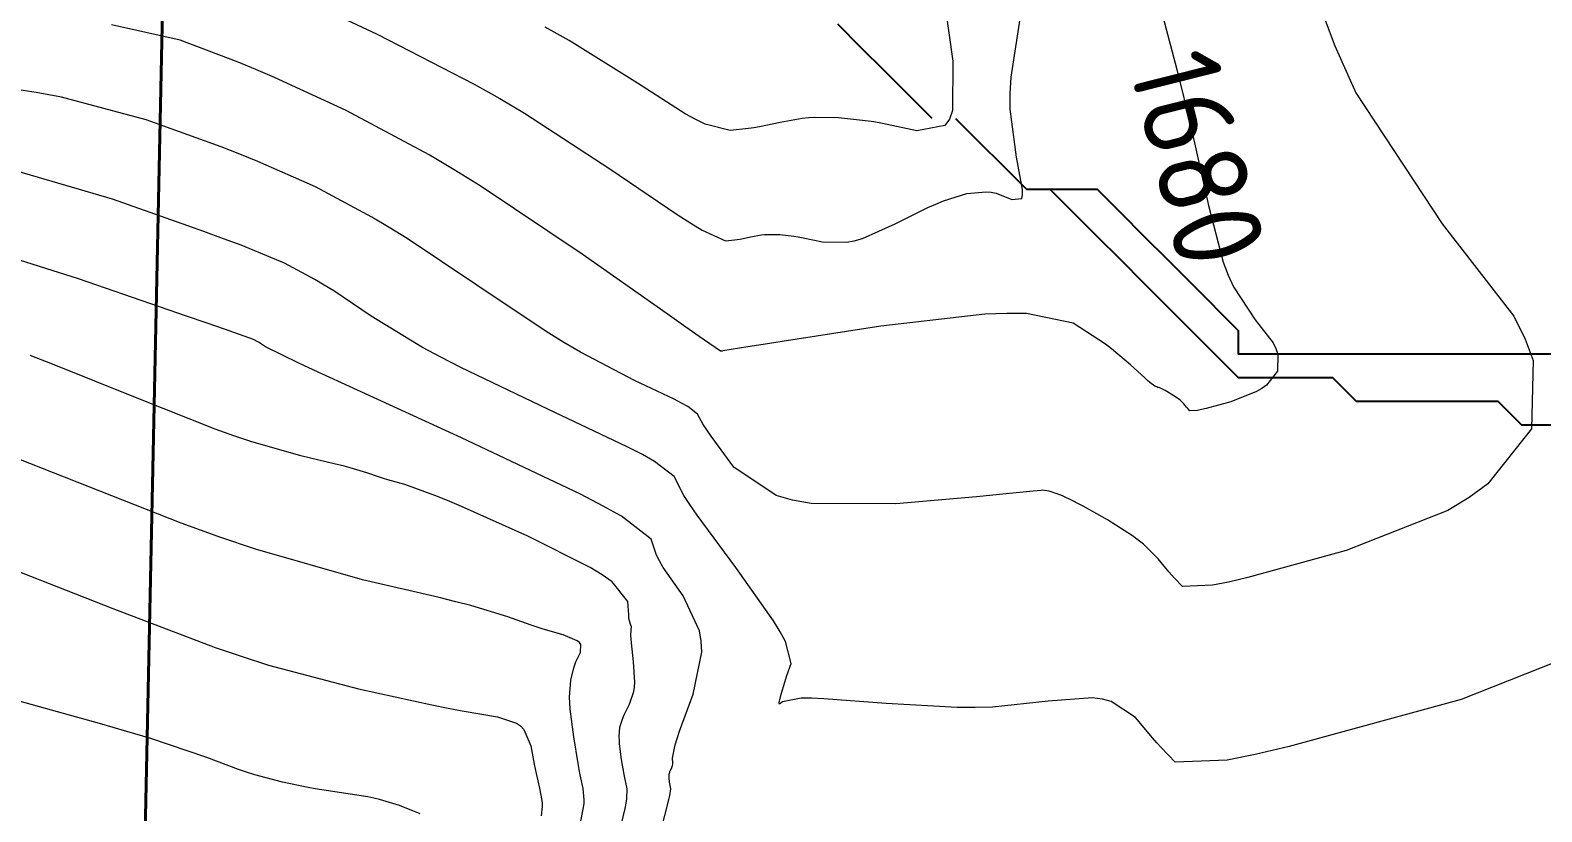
# Model space of a CAD drawing. Header units: millimetres. Extents: x 837475 to 838477, y 1189012 to 1191015.
# Drawn here: x 837910.7 to 837974.8, y 1190740.5 to 1190773.6 of the extents above; entities that cross this region are included whole.
import ezdxf

# ---------------------------------------------------------------- set-up
doc = ezdxf.new("R2010")
doc.units = ezdxf.units.MM
doc.header["$LTSCALE"] = 0.3
doc.layers.add('CORREDORVIA', color=94, linetype='Continuous', lineweight=40)
doc.layers.add('DRENAJE', color=5, linetype='Continuous', lineweight=25)
doc.layers.add('COTAS 10', color=7, linetype='Continuous', lineweight=9, true_color=0x6e3e2d)
doc.layers.add('COTAS INT', color=7, linetype='Continuous', lineweight=5, true_color=0x9fa19f)
doc.styles.get("Standard").update_dxf_attribs({"font": 'isocp2.shx', "bigfont": '@extfont2.shx'})

msp = doc.modelspace()

# ---------------------------------------------------------------- linework, layer by layer
at = {"layer": 'CORREDORVIA'}
msp.add_lwpolyline([(837918.48, 1189883.493), (837925.042, 1189453.383), (837902.497, 1189217.712), (837593.191, 1189234.399), (837666.017, 1189670.117), (837623.316, 1189818.024), (837548.503, 1190011.455), (837506.88, 1190461.595), (837936.282, 1190278.252), (837938.054, 1190355.403), (837933.054, 1190517.446), (837913.685, 1190646.739), (837916.913, 1190801.892), (837910.676, 1191000.965), (838213.029, 1190992.912), (838237.174, 1190821.339), (838237.001, 1190602.875), (838240.031, 1190437.198), (838238.102, 1190145.726), (838184.199, 1189898.277), (837758.842, 1190109.914), (837918.48, 1189883.493)], dxfattribs=at)
at = {"layer": 'COTAS 10'}
for points in [[(837958.076, 1190776.738), (837959.338, 1190771.961), (837959.653, 1190770.71), (837959.935, 1190769.556), (837960.682, 1190766.201), (837961.309, 1190763.803), (837961.516, 1190763.254), (837961.737, 1190762.754), (837962.655, 1190761.363), (837963.417, 1190760.379), (837963.539, 1190760.137), (837963.623, 1190759.907), (837963.608, 1190759.183), (837963.143, 1190758.595), (837962.945, 1190758.45), (837962.715, 1190758.314), (837961.634, 1190757.887), (837960.589, 1190757.6), (837960.383, 1190757.552), (837960.212, 1190757.518), (837959.896, 1190757.506), (837959.807, 1190757.597), (837959.779, 1190757.627), (837959.75, 1190757.66), (837959.637, 1190757.797), (837959.48, 1190757.954), (837959.424, 1190757.998), (837959.363, 1190758.044), (837959.096, 1190758.213), (837958.838, 1190758.358), (837958.783, 1190758.388), (837958.734, 1190758.414), (837958.617, 1190758.469), (837958.541, 1190758.496), (837958.497, 1190758.512), (837958.412, 1190758.542), (837958.201, 1190758.7), (837958.099, 1190758.789), (837957.977, 1190758.897), (837957.381, 1190759.449), (837956.568, 1190760.132), (837956.311, 1190760.323), (837956.039, 1190760.514), (837954.939, 1190761.212), (837952.965, 1190761.619), (837952.141, 1190761.628), (837951.197, 1190761.591), (837946.79, 1190761.083), (837942.607, 1190760.435), (837941.804, 1190760.311), (837941.157, 1190760.21), (837940.104, 1190760.045), (837940.066, 1190760.036), (837940.058, 1190760.034), (837940.037, 1190760.027), (837940.03, 1190760.024), (837940.028, 1190760.023), (837940.022, 1190760.023), (837940.017, 1190760.024), (837940.015, 1190760.024), (837940.012, 1190760.025), (837940.009, 1190760.025), (837940.006, 1190760.024), (837940.003, 1190760.024), (837940.001, 1190760.023), (837939.101, 1190760.654), (837938.534, 1190761.052), (837937.83, 1190761.546), (837934.138, 1190764.137), (837929.813, 1190767.032), (837928.708, 1190767.718), (837927.644, 1190768.354), (837924.139, 1190770.232), (837921.088, 1190771.632), (837920.31, 1190771.966), (837919.561, 1190772.277), (837917.101, 1190773.207), (837914.186, 1190773.865)], [(837934.052, 1190739.962), (837934.197, 1190740.687), (837934.216, 1190740.86), (837934.225, 1190741.02), (837934.182, 1190741.498), (837934.057, 1190742.076), (837934.015, 1190742.299), (837933.969, 1190742.55), (837933.778, 1190743.683), (837933.629, 1190744.849), (837933.611, 1190745.12), (837933.602, 1190745.368), (837933.65, 1190746.079), (837933.783, 1190746.604), (837933.826, 1190746.735), (837933.873, 1190746.861), (837934.066, 1190747.264), (837934.082, 1190747.598), (837934.017, 1190747.68), (837933.921, 1190747.758), (837933.325, 1190748.001), (837932.484, 1190748.248), (837932.234, 1190748.329), (837931.977, 1190748.415), (837930.986, 1190748.769), (837929.41, 1190749.245), (837928.784, 1190749.409), (837928.075, 1190749.586), (837924.83, 1190750.338), (837920.294, 1190751.633), (837918.772, 1190752.152), (837917.135, 1190752.741), (837910.259, 1190755.447)]]:
    msp.add_lwpolyline(points, dxfattribs=at)
at = {"layer": 'COTAS INT'}
for points in [[(837965.216, 1190775.157), (837966.04, 1190772.968), (837966.922, 1190770.977), (837970.581, 1190765.432), (837973.616, 1190761.512), (837974.104, 1190760.544), (837974.439, 1190759.628), (837974.377, 1190756.744), (837972.526, 1190754.401), (837971.734, 1190753.825), (837970.821, 1190753.281), (837966.512, 1190751.579), (837962.347, 1190750.437), (837961.524, 1190750.245), (837960.845, 1190750.107), (837959.585, 1190750.059), (837959.229, 1190750.423), (837959.12, 1190750.544), (837959.005, 1190750.675), (837958.553, 1190751.222), (837957.928, 1190751.845), (837957.705, 1190752.023), (837957.46, 1190752.204), (837956.396, 1190752.88), (837955.37, 1190753.457), (837955.149, 1190753.577), (837954.956, 1190753.678), (837954.487, 1190753.898), (837954.226, 1190753.992), (837954.164, 1190754.014), (837954.105, 1190754.035), (837953.931, 1190754.098), (837953.736, 1190754.129), (837953.665, 1190754.131), (837953.587, 1190754.129), (837953.244, 1190754.094), (837952.113, 1190753.977), (837951.539, 1190753.923), (837950.851, 1190753.86), (837947.424, 1190753.553), (837943.838, 1190753.569), (837943.051, 1190753.709), (837942.352, 1190753.908), (837940.568, 1190755.116), (837939.599, 1190756.429), (837939.414, 1190756.694), (837939.264, 1190756.916), (837939.022, 1190757.364), (837938.607, 1190757.685), (837938.349, 1190757.828), (837938.028, 1190757.994), (837936.352, 1190758.79), (837934.061, 1190759.984), (837933.353, 1190760.402), (837932.613, 1190760.858), (837929.675, 1190762.82), (837926.711, 1190764.804), (837925.955, 1190765.274), (837925.227, 1190765.709), (837922.829, 1190766.994), (837920.382, 1190768.075), (837919.623, 1190768.381), (837918.828, 1190768.691), (837915.662, 1190769.836), (837912.061, 1190770.798), (837910.993, 1190770.993), (837909.893, 1190771.156)], [(837921.793, 1190775.189), (837925.449, 1190773.47), (837929.557, 1190771.353), (837930.639, 1190770.74), (837931.696, 1190770.115), (837935.313, 1190767.763), (837938.167, 1190765.817), (837938.743, 1190765.448), (837939.228, 1190765.152), (837940.206, 1190764.7), (837940.596, 1190764.744), (837940.71, 1190764.762), (837940.826, 1190764.782), (837941.265, 1190764.876), (837941.733, 1190764.958), (837941.867, 1190764.971), (837942.003, 1190764.979), (837942.509, 1190764.975), (837943.103, 1190764.906), (837943.294, 1190764.875), (837943.496, 1190764.837), (837944.323, 1190764.657), (837945.344, 1190764.643), (837945.669, 1190764.71), (837946.012, 1190764.809), (837947.406, 1190765.423), (837948.792, 1190766.117), (837949.131, 1190766.265), (837949.451, 1190766.395), (837950.443, 1190766.708), (837951.262, 1190766.785), (837951.472, 1190766.767), (837951.676, 1190766.731), (837952.352, 1190766.46), (837952.764, 1190766.5), (837952.801, 1190766.661), (837952.804, 1190766.888), (837952.538, 1190768.247), (837952.275, 1190770.288), (837952.281, 1190770.944), (837952.321, 1190771.64), (837952.749, 1190774.481)], [(837949.494, 1190774.82), (837949.849, 1190772.32), (837949.838, 1190770.23), (837949.701, 1190769.863), (837949.507, 1190769.589), (837948.322, 1190769.363), (837946.864, 1190769.677), (837946.496, 1190769.743), (837946.144, 1190769.799), (837945.006, 1190769.925), (837943.995, 1190769.934), (837943.724, 1190769.917), (837943.457, 1190769.891), (837942.524, 1190769.728), (837941.648, 1190769.541), (837941.416, 1190769.5), (837941.19, 1190769.464), (837940.411, 1190769.376), (837939.355, 1190769.65), (837938.953, 1190769.843), (837938.504, 1190770.087), (837936.487, 1190771.389), (837933.58, 1190773.198), (837932.57, 1190773.761)], [(837978.927, 1190748.247), (837971.39, 1190745.272), (837964.105, 1190743.274), (837962.666, 1190742.938), (837961.478, 1190742.697), (837959.274, 1190742.613), (837958.67, 1190743.226), (837958.49, 1190743.424), (837958.304, 1190743.634), (837957.588, 1190744.497), (837956.563, 1190745.178), (837956.182, 1190745.275), (837955.76, 1190745.331), (837953.886, 1190745.198), (837951.526, 1190744.943), (837950.797, 1190744.921), (837950.036, 1190744.921), (837947.013, 1190745.097), (837944.372, 1190745.3), (837943.851, 1190745.317), (837943.422, 1190745.316), (837942.632, 1190745.172), (837942.503, 1190745.065), (837942.491, 1190745.089), (837942.489, 1190745.135), (837942.568, 1190745.495), (837942.722, 1190746.004), (837942.767, 1190746.144), (837942.814, 1190746.284), (837942.996, 1190746.789), (837942.752, 1190747.719), (837942.531, 1190748.127), (837942.243, 1190748.601), (837940.649, 1190750.856), (837939.015, 1190753.08), (837938.701, 1190753.533), (837938.449, 1190753.916), (837938.038, 1190754.714), (837937.208, 1190755.359), (837936.69, 1190755.645), (837936.047, 1190755.979), (837932.685, 1190757.573), (837928.996, 1190759.334), (837928.147, 1190759.772), (837927.372, 1190760.189), (837925.196, 1190761.515), (837923.604, 1190762.58), (837923.198, 1190762.832), (837922.807, 1190763.066), (837921.519, 1190763.756), (837919.677, 1190764.518), (837918.936, 1190764.797), (837918.094, 1190765.105), (837914.223, 1190766.465), (837909.937, 1190767.731)], [(837937.518, 1190739.848), (837937.765, 1190740.839), (837937.81, 1190741.032), (837937.847, 1190741.191), (837937.896, 1190741.474), (837937.879, 1190741.554), (837937.866, 1190741.619), (837937.84, 1190741.775), (837937.82, 1190741.936), (837937.817, 1190741.973), (837937.816, 1190742.008), (837937.822, 1190742.106), (837937.847, 1190742.189), (837937.857, 1190742.214), (837937.869, 1190742.24), (837937.922, 1190742.341), (837937.966, 1190742.473), (837937.972, 1190742.518), (837937.975, 1190742.568), (837937.963, 1190742.779), (837938.078, 1190743.338), (837938.162, 1190743.607), (837938.267, 1190743.926), (837938.835, 1190745.489), (837939.205, 1190747.276), (837939.185, 1190747.735), (837939.114, 1190748.179), (837938.416, 1190749.656), (837937.574, 1190750.863), (837937.411, 1190751.137), (837937.279, 1190751.385), (837937.055, 1190752.064), (837935.808, 1190753.032), (837935.03, 1190753.462), (837934.065, 1190753.963), (837929.019, 1190756.357), (837923.932, 1190758.683), (837922.941, 1190759.141), (837922.131, 1190759.519), (837920.717, 1190760.209), (837920.497, 1190760.356), (837920.441, 1190760.391), (837920.387, 1190760.423), (837920.21, 1190760.518), (837918.971, 1190760.961), (837918.248, 1190761.212), (837917.361, 1190761.519), (837912.784, 1190763.093), (837907.813, 1190764.664)], [(837935.706, 1190739.592), (837935.951, 1190740.647), (837935.993, 1190740.868), (837936.024, 1190741.058), (837936.039, 1190741.486), (837935.968, 1190741.815), (837935.944, 1190741.942), (837935.918, 1190742.084), (837935.809, 1190742.729), (837935.724, 1190743.392), (837935.714, 1190743.547), (837935.709, 1190743.688), (837935.736, 1190744.092), (837935.838, 1190744.436), (837935.88, 1190744.54), (837935.927, 1190744.647), (837936.146, 1190745.063), (837936.329, 1190745.606), (837936.353, 1190745.794), (837936.366, 1190745.998), (837936.316, 1190746.868), (837936.223, 1190747.672), (837936.209, 1190747.833), (837936.199, 1190747.969), (837936.205, 1190748.239), (837936.224, 1190748.332), (837936.223, 1190748.356), (837936.219, 1190748.379), (837936.183, 1190748.456), (837936.133, 1190748.647), (837936.12, 1190748.741), (837936.109, 1190748.854), (837936.072, 1190749.414), (837935.401, 1190750.254), (837934.989, 1190750.543), (837934.48, 1190750.857), (837931.826, 1190752.194), (837929.025, 1190753.441), (837928.423, 1190753.697), (837927.897, 1190753.914), (837926.622, 1190754.377), (837925.899, 1190754.581), (837925.72, 1190754.636), (837925.55, 1190754.689), (837925.015, 1190754.873), (837924.296, 1190755.09), (837924.01, 1190755.165), (837923.687, 1190755.246), (837922.205, 1190755.589), (837920.091, 1190756.198), (837919.368, 1190756.447), (837918.586, 1190756.73), (837915.268, 1190758.04), (837911.686, 1190759.481), (837910.738, 1190759.846)], [(837909.967, 1190750.806), (837914.243, 1190749.129), (837918.582, 1190747.469), (837919.723, 1190747.082), (837920.839, 1190746.727), (837924.65, 1190745.711), (837927.77, 1190745.036), (837928.449, 1190744.897), (837929.048, 1190744.779), (837930.545, 1190744.524), (837931.356, 1190744.265), (837931.522, 1190744.144), (837931.663, 1190744.001), (837931.963, 1190743.306), (837932.1, 1190742.522), (837932.139, 1190742.324), (837932.179, 1190742.133), (837932.325, 1190741.511), (837932.426, 1190740.983), (837932.438, 1190740.851), (837932.443, 1190740.727), (837932.399, 1190740.332)], [(837927.276, 1190740.425), (837926.397, 1190740.775), (837925.552, 1190741.025), (837925.307, 1190741.083), (837925.057, 1190741.137), (837924.112, 1190741.288), (837923.106, 1190741.433), (837922.818, 1190741.482), (837922.525, 1190741.535), (837921.432, 1190741.759), (837920.258, 1190742.072), (837919.915, 1190742.181), (837919.563, 1190742.3), (837918.227, 1190742.811), (837915.849, 1190743.612), (837914.841, 1190743.914), (837913.681, 1190744.25), (837908.227, 1190745.753)]]:
    msp.add_lwpolyline(points, dxfattribs=at)
at = {"layer": 'DRENAJE'}
for points in [[(837948.964, 1190769.893, 0), (837947.964, 1190770.893, 0), (837946.965, 1190771.892, 0), (837945.965, 1190772.892, 0), (837944.965, 1190773.892, 0)], [(838002.946, 1190773.892, 0), (838001.946, 1190772.892, 0), (838000.946, 1190771.892, 0), (837999.947, 1190770.893, 0), (837998.947, 1190769.893, 0), (837997.947, 1190768.893, 0), (837996.948, 1190767.894, 0), (837995.948, 1190766.894, 0), (837994.948, 1190765.894, 0), (837993.949, 1190764.895, 0), (837992.949, 1190763.895, 0), (837991.949, 1190762.895, 0), (837990.95, 1190761.896, 0), (837989.95, 1190760.896, 0), (837988.95, 1190759.896, 0), (837961.96, 1190759.896, 0), (837961.96, 1190760.896, 0), (837959.96, 1190762.895, 0), (837958.961, 1190763.895, 0), (837957.961, 1190764.895, 0), (837956.961, 1190765.894, 0), (837955.962, 1190766.894, 0)], [(837949.964, 1190769.893, 0), (837950.963, 1190768.893, 0), (837951.963, 1190767.894, 0), (837952.963, 1190766.894, 0), (837953.962, 1190766.894, 0), (837955.962, 1190766.894, 0)], [(837975.955, 1190756.897, 0), (837973.956, 1190756.897, 0), (837972.956, 1190757.897, 0), (837966.958, 1190757.897, 0), (837965.958, 1190758.897, 0), (837961.96, 1190758.897, 0), (837959.96, 1190760.896, 0), (837958.961, 1190761.896, 0), (837957.961, 1190762.895, 0), (837956.961, 1190763.895, 0), (837955.962, 1190764.895, 0), (837954.962, 1190765.894, 0), (837953.962, 1190766.894, 0)]]:
    msp.add_polyline3d(points, dxfattribs=at)

# ---------------------------------------------------------------- texts
at = {"layer": 'COTAS 10', "insert": (837957.271, 1190772.153), "char_height": 3.8, "attachment_point": 7, "rotation": 284.1441}
msp.add_mtext('1680', dxfattribs=at)

doc.saveas('drawing.dxf')
